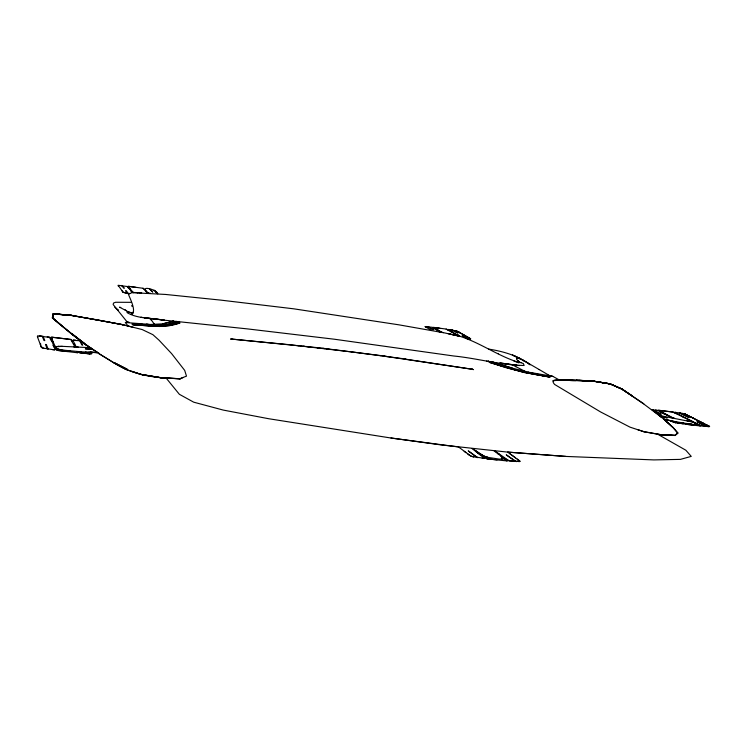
<?xml version="1.0" encoding="UTF-8"?>
<svg xmlns="http://www.w3.org/2000/svg" width="747" height="747" viewBox="0 0 747 747"><rect width="100%" height="100%" fill="white"/><g stroke="black" fill="none" stroke-linecap="round" stroke-linejoin="round"><path stroke-width="1.12" d="M467.006 336.664L468.136 337.289M516.466 357.673L516.84 358.597L517.036 357.626L516.466 357.673L516.84 358.597C515.383 359.802 519.809 360.941 519.454 362.575C499.379 356.739 480.573 342.929 460.152 336.365M52.327 317.933L53.009 313.74L71.441 315.374L122.807 324.656L71.441 315.374L53.541 313.992L52.813 318.073L61.235 325.477L83.813 343.433L99.295 353.574C82.74 343.181 67.632 330.762 52.813 318.073L52.327 317.933L61.319 325.552M90.098 347.672L62.346 346.347L55.969 346.767M700.77 421.887L702.824 422.923M487.623 457.397L486.895 457.22L499.51 459.134L502.189 458.789L501.536 458.891L502.61 457.93L501.592 456.678L503.973 458.369M132.574 313.815L130.79 314.31C137.495 312.834 130.071 298.688 128.372 294.159L132.042 292.637L165.563 294.449L220.617 300.098L293.655 308.81L398.702 324.796L444.54 332.891L460.423 336.458M40.301 344.451L40.618 343.741L40.674 345.441M122.275 291.19L121.836 290.611M91.862 353.088L91.592 353.639L89.771 353.368L90.06 353.938L91.657 353.77L91.489 352.388M129.278 293.786L123.162 292.329L118.119 285.279L127.634 286.568L132.536 292.647M518.885 362.893L514.972 361.399M118.175 285.877L118.428 286.194M502.152 458.621L502.778 457.948M37.723 336.075L37.35 336.589L41.356 347.252L42.196 347.953L54.783 349.913L55.306 349.475L50.357 337.607L39.358 335.935L37.723 336.075L37.705 337.532M478.211 453.168L480.209 454.68M654.549 411.625L664.428 419.674L685.737 423.428C688.473 423.381 694.654 426.07 695.765 423.698M56.044 346.692C52.962 348.27 65.026 350.838 61.319 349.932M133.013 313.31L127.858 311.602L119.557 307.176L120.753 307.512M55.922 347.757L56.268 348.093M673.299 421.233L670.834 421.028M511.658 454.97L513.656 456.398M157.813 293.86C156.506 289.005 137.579 284.784 148.382 293.132M664.428 419.674L673.336 427.751L677.921 433.027L675.185 435.51L661.571 434.847L644.054 431.775L630.001 427.144L600.597 411.952L554.638 384.462C545.954 374.919 576.226 382.95 576.647 380.111L593.846 381.175L609.767 383.799M71.647 334.114L80.321 340.753L72.963 340.333L76.213 347.01M652.654 410.252L661.254 414.24L652.336 409.636M128.988 287.352L129.474 287.371L128.68 286.39L135.814 287.352M178.944 321.696C164.975 328.335 148.672 325.318 133.722 324.431L134.367 324.646C149.531 325.991 165.348 328.381 180.018 322.947L170.596 325.281L171.334 325.412L158.924 326.346L159.653 326.504L135.496 325.029L132.312 324.656L132.275 323.918C147.066 324.898 162.995 327.737 176.955 321.49M52.113 339.362L52.551 338.811L51.898 337.261L70.732 339.455L75.008 346.953M176.395 321.434L175.396 322.2L176.497 321.443M176.871 321.49L166.908 324.618L154.638 325.412L155.096 325.505L132.275 323.918L132.546 324.562L135.496 325.029L132.695 324.45L133.554 324.413M548.784 376.647L548.317 376.703L550.184 377.067L539.343 374.817L548.606 376.619M55.082 348.942L54.718 349.764L52.439 349.633M498.389 353.686L498.006 353.499M519.473 362.202L523.339 363.546L524.142 365.479C500.471 365.143 477.202 358.308 453.69 355.992L334.581 339.25L247.808 328.941L173.248 321.117L162.902 323.834L150.651 324.469L125.365 322.508L127.98 325.981M556.898 380.335L561.688 379.691L576.647 380.111M519.51 365.498L518.707 365.479M173.248 321.117L162.146 319.968C150.567 317.886 137.663 318.773 127.177 312.694L127.177 311.929L128.475 311.863M518.11 360.838L517.624 360.39M173.612 321.154L162.725 323.843M131.603 290.583L133.405 292.665M133.545 292.479L141.519 292.721M182.968 377.599L180.223 378.804L170.251 378.337C150.67 377.506 130.641 373.715 113.964 362.911L98.884 353.592M55.465 347.336L52.15 339.446M133.227 292.628L133.694 292.413L133.003 292.32M179.85 378.701L186.489 376.143L184.696 370.4L171.614 353.62L159.008 340.165L152.892 334.675L142.154 329.539L122.219 324.562L133.47 327.373M352.117 351.986L405.78 359.046M458.611 336.001L448.312 333.732M494.869 450.945L509.127 460.899L520.117 461.394L507.68 452.112L441.169 444.932L390.186 437.891L268.724 418.731L223.269 410.084L193.688 402.175L179.345 394.285L166.207 378.15M475.979 451.477L478.089 453.074M644.185 431.729L637.789 429.693M384.481 356.207L472.506 369.289L405.5 359.158M450.927 334.311L450.292 334.17M54.036 346.421L53.401 346.589L54.456 347.448M352.061 351.977L289.416 344.694L231.439 339.063L319.567 347.869L384.808 356.095M86.297 352.089L87.054 353.574L90.06 353.938L79.752 352.845L78.715 351.66M380.046 355.628L380.559 355.525M385.695 356.375L386.18 356.291M471.852 369.139L473.449 369.625L472.113 369.279M466.866 338.643L470.722 338.895L457.239 331.21L447.939 329.408L459.741 336.271M561.996 379.756L552.836 380.802M73.71 346.888L74.933 346.767M547.971 375.218L548.718 375.115L539.11 369.494M58.63 346.319L56.725 346.543M431.551 330.491L425.183 326.588L432.354 327.307L441.356 332.303M53.551 345.273L52.888 345.347L54.008 346.356M231.897 339.213L230.543 339.017L231.803 339.082M468.509 454.671L468.976 454.634L467.547 453.933M146.347 292.983L147.495 293.067M531.136 372.632L532.844 372.921M509.398 453.345L511.293 454.708M632.41 396.031L621.999 389.206L610.486 384.089L622.167 389.112L632.513 396.097M131.593 291.479L131.089 291.461L132.107 292.114M698.436 420.729L700.621 421.812M58.397 349.092L56.921 349.166L57.435 350.39L67.295 351.548M66.044 350.782L67.071 351.062L57.089 349.568L81.348 351.809M659.582 415.192L661.011 415.762M125.365 322.508L127.942 322.246M53.663 313.768L72.02 315.374L71.441 315.374M655.894 412.68L655.577 412.419M673.392 427.816L664.821 420.272L665.344 420.412M41.178 346.776L41.757 346.776L40.973 346.244M58.453 346.309L62.346 346.347M671.88 417.62L670.208 417.461M464.401 335.207L466.931 336.617M92.068 348.998L85.326 348.83L92.357 349.194M693.057 422.13L659.256 415.435M697.054 424.147L673.43 412.223M91.069 348.326L88.828 348.251L91.125 348.363M122.928 292.03L122.667 291.694M453.065 334.787L454.129 335.02M133.134 312.377L131.509 312.638L132.275 313.254M643.653 431.635L661.095 434.679L674.625 435.352L677.921 433.027M180.4 378.729L162.174 377.842L141.211 374.452L161.996 377.954L141.575 374.518M565.759 456.417L507.68 452.112L566.394 456.454L653.877 459.909L680.414 459.377L691.246 456.389L685.839 450.226L657.547 434.147M594.491 381.315L562.388 379.915L594.491 381.315L610.402 383.921L622.167 389.112L610.439 384.033L593.846 381.175L578.972 380.354M162.734 377.87L180.111 378.776M131.565 302.339L115.626 302.264L113.525 303.058L113.152 304.533L126.645 321.341L129.343 322.415M96.578 352.033L95.373 351.968L96.708 352.126M97.353 352.556L89.799 352.126L97.446 352.621M97.624 352.733L80.956 351.781M77.174 351.566L77.837 352.799L56.716 350.315L55.437 347.271M70.61 351.193L67.389 350.903M441.029 332.116L439.115 331.883M501.984 458.901L504.318 459.069L506.774 460.871M457.65 335.636L458.527 335.954M83.944 343.517L93.384 349.885M688.669 423.941L693.197 424.529M142.285 317.41L140.987 317.148M53.009 313.74L65.232 314.823M476.474 451.86L477.454 451.954M499.388 454.241L498.202 454.064M390.98 438.013L458.527 446.967L471.217 456.361L484.448 458.369L472.104 448.555M449.554 329.698L452.01 329.959L457.883 333.013L452.561 330.034M519.473 362.379L521.21 362.584M154.405 324.273L153.518 324.319M670.162 420.682L675.633 422.802L683.589 423.838L681.862 422.737M676.409 413.717L672.627 412.008L658.686 410.327L672.767 417.76M51.945 341.407L53.009 341.491M73.551 343.947L74.793 344.087M666.315 414.762L667.108 414.856M682.235 416.667L683.15 416.77M78.323 347.103L76.11 346.795M54.755 345.656L53.597 345.375M690.994 421.084L691.918 421.196M672.347 417.862L658.546 410.775L651.916 409.711M674.737 412.325L682.366 413.343L686.063 414.538L709.65 426.5L700.182 425.37L674.737 412.325L676.38 412.531M141.818 323.778L141.267 323.731M537.177 373.668L537.709 373.752M528.017 372.043L528.54 372.174M559.4 380.018L552.817 376.357L528.717 372.211L512.283 368.14L491.871 361.819M488.099 457.5L484.943 457.08L487.333 458.882L497.082 459.881M144.629 289.752L142.92 288.305M458.051 335.664L446.136 329.128M129.875 293.534L128.185 293.31L126.206 290.807L125.552 290.714L127.737 293.496L123.096 292.254M465.428 338.158L466.996 338.363L462.169 335.655L468.257 338.83M129.558 288.949L130.37 289.061M145.824 291.134L146.757 291.255M437.845 330.277L438.545 330.37M451.832 332.154L452.635 332.256M150.399 293.291L148.242 292.973M131.687 291.591L132.508 291.703M456.875 335.001L457.687 335.104M515.542 366.506L524.889 371.268M140.343 292.796L139.801 292.787M127.177 311.929L129.362 312.237M132.359 305.925L131.649 305.822L132.378 306.074M685.737 423.428L692.376 424.492M82.105 342.117L81.134 341.977L82.712 342.584M63.514 350.362L66.212 350.791M685.998 423.465L692.18 424.445M599.869 382.193L610.402 383.921L594.743 381.465L576.871 380.13M514.076 360.988L513.619 360.782M548.466 376.6C527.401 373.472 506.69 368.224 486.652 361.025M664.307 419.571L671.077 420.72L664.242 419.515M95.271 319.501L97.568 319.903M55.166 346.645L55.913 346.776M660.806 416.705L667.304 417.89L660.609 416.546M141.323 292.693L141.697 292.824M98.044 319.987L122.443 324.749M113.815 362.818L126.673 369.653L141.398 374.518L131.668 371.306M488.706 349.101C503.469 351.407 518.147 355.693 530.23 364.779L525.953 361.884M138.018 292.749L137.121 292.74M686.792 420.58L688.426 420.935M463.028 334.441L464.307 335.151M441.393 332.004L443.344 332.667M686.848 420.598L687.66 420.766M696.055 419.543L695.494 419.422L698.268 420.645M469.77 338.195L469.116 337.831M672.926 417.844L674.522 418.264M674.392 435.342L661.095 434.679M88.753 347.187L88.137 347.056L88.417 347.588M487.567 457.425L482.076 455.381L472.888 448.686M707.754 425.379L706.615 424.819M91.676 352.733L87.969 352.182M518.437 459.825L517.335 459.031M692.067 421.915L694.374 422.793M148.13 324.273L146.347 324.133M695.924 424.277L700.172 425.93M552.817 376.357L549.12 375.368M688.659 420.981L689.584 421.215M317.13 347.607L318.138 347.887M322.76 348.261L323.806 348.55M326.476 348.709L327.485 348.998M693.748 418.385L692.927 418.143L695.896 419.459M512.526 368.196L491.937 361.828M436.827 329.688L436.061 329.455L438.144 330.445M328.026 348.896L328.941 349.176M323.675 348.373L324.581 348.644M318.483 347.757L319.333 348.018M664.522 413.838L663.485 413.521L666.679 414.949M306.615 346.44L307.428 346.701M297.623 345.45L298.408 345.702M125.888 310.285L125.001 309.744M81.264 341.472L80.807 341.323L82.749 345.133L81.899 345.03L79.686 340.679M435.66 329.016L434.801 328.727L436.743 329.642M662.496 412.802L661.282 412.391L664.382 413.773M459.713 332.751L460.46 333.003M690.545 416.947L691.61 417.321M303.758 346.132L304.44 346.365M308.614 346.664L309.295 346.907M660.815 411.942L659.47 411.457L662.365 412.736M699.071 424.81L701.508 425.827L706.26 426.388L696.951 421.719L706.905 426.462L709.136 426.742L707.941 426.145L709.361 426.35L708.501 425.762M488.575 361.315L492.133 362.622L488.678 361.333M488.249 361.268L491.881 362.603L488.323 361.277M433.979 328.045L432.989 327.681L435.585 328.969M689.724 416.378L688.454 415.902L693.599 418.311M459.368 332.396L458.499 332.07L462.935 334.385M688.09 415.556L684.383 413.866M485.261 456.594L481.068 454.54M128.605 287.782L127.905 287.502L129.642 289.061M694.598 422.942L700.742 426.005L685.326 424.193L682.814 422.905M686.297 414.66L684.654 414.006L687.016 415.024M704.916 423.96L702.955 422.989M156.338 292.217L155.721 291.965L157.496 293.506M671.553 421.401L675.633 422.802M517.017 356.982L512.414 355.002L520.883 359.354L519.37 358.14M464.186 451.337L465.951 452.691M128.195 287.268L127.457 286.941L128.577 287.744M506.27 459.265L508.828 460.684L515.262 461.347L506.251 454.83L516.42 461.646M459.293 332.359L456.137 330.753M155.824 291.647L155.161 291.339L156.3 292.17M51.151 339.512L50.301 339.101L52.029 341.612M155.385 291.162L154.059 290.116M679.985 412.96L689.173 417.573L679.359 412.886M673.14 412.073L657.976 410.168L662.365 412.419M693.011 425.09L685.821 424.24L683.43 423.017M657.015 410.196L655.352 410M681.227 422.625L683.281 423.689L681.88 423.642M675.568 421.635L678.771 423.269M674.84 421.504L678.117 423.194M481.862 455.016L482.833 455.539M657.892 414.314L660.479 415.659M515.673 457.846L513.787 456.492M441.374 332.004L435.286 328.493M114.067 362.865L99.015 353.676M469.191 455.194L473.757 457.108M512.339 364.751L515.775 366.637M470.031 338.998L469.34 338.615L470.563 338.802L470.199 338.438M448.405 330.211L446.473 329.119L433.307 327.345L435.184 328.428M539.334 369.625L522.34 359.783M440.011 328.297L433.867 327.475L435.875 328.829M116.42 309.099L118.278 310.164L114.749 307.176M147.355 292.917L144.638 289.761M121.322 366.768L126.299 369.653M428.236 326.756L433.344 329.726L427.686 326.682L425.921 326.504M425.183 326.588L426.612 327.597M78.5 351.706L79.677 352.705L86.185 353.471L85.466 352.052M50.563 338.102L49.666 337.579L51.123 339.455M85.037 344.255L85.97 344.89M519.567 358.243L523.61 360.885L522.433 359.839M475.456 450.525L483.654 455.969L479.611 453.522L486.642 458.835L507.521 460.974L494.066 450.871M643.793 403.81L622.027 389.168L643.372 403.716L661.506 417.284M501.582 456.66L500.789 456.053M519.118 461.767L517.96 460.927L519.025 460.6L519.837 461.188L519.165 460.348M482.132 458.126L484.159 458.154L483.122 456.884M477.912 457.696L468.238 450.871L477.025 457.603M41.309 347.131L44.176 348.55M71.544 334.04L52.813 318.073L53.392 313.908L71.572 315.523L97.717 319.931M149.54 318.437L151.473 320.202M665.372 420.449L673.196 427.751L677.576 432.999M131.528 290.499L129.371 287.828M150.306 289.341L152.761 292.114L149.671 289.257M144.274 289.332L143.405 288.323L128.101 286.26L128.914 287.259M122.069 285.541L124.235 288.295L121.425 285.457M154.358 324.207L150.278 318.53M88.407 346.533L88.977 347.616M72.207 341.155L71.432 339.54L51.151 337.084L52.066 339.241M75.652 340.193L73.43 339.932M76.539 351.529L77.1 352.696M49.442 337.037L47.192 336.766M482.964 455.623L483.206 456.23M43.102 336.281L44.801 340.604L43.942 340.492L42.243 336.178L39.358 335.935M48.172 349.138L46.37 344.572L45.492 344.47L47.285 349.036M127.158 369.242L114.991 363.005L127.158 369.242M548.186 376.796L523.75 372.408L489.509 362.398L506.634 367.888L524.179 372.398L548.186 376.796M145.329 317.802L144.162 317.783L164.331 320.089L145.329 317.802M664.802 419.272L663.7 419.076L664.802 419.272M516.186 365.162L499.846 362.949L517.54 365.46L516.186 365.162M662.094 416.406L659.956 416.014L662.094 416.406M72.795 334.329L72.328 334.226L84.579 343.564L72.795 334.329M459.536 335.954L458.032 335.104L459.536 335.954"/></g></svg>
